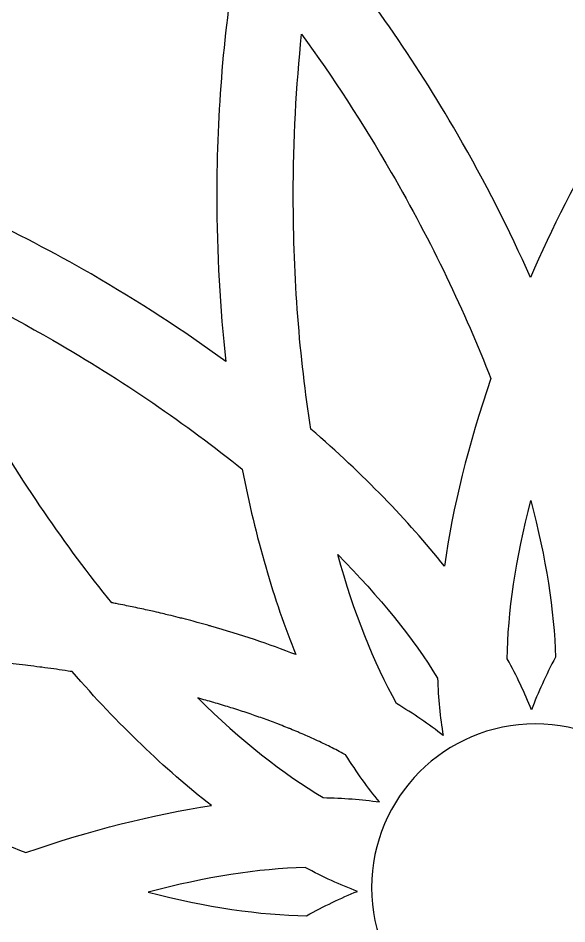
# Model space of a CAD drawing. Header units: centimetres. Extents: x 20.9 to 27, y -2.7 to 9.
# Drawn here: x 23.341 to 24.006, y -0.808 to 0.291 of the extents above; entities that cross this region are included whole.
import ezdxf

# ---------------------------------------------------------------- set-up
doc = ezdxf.new("R2010")
doc.units = ezdxf.units.CM
doc.header["$MEASUREMENT"] = 0
doc.layers.add('layer 1', color=7, linetype='Continuous')

msp = doc.modelspace()

# ---------------------------------------------------------------- linework, layer by layer
at = {"layer": 'layer 1', "color": 250}
for points, knots in [([(20.93631, -2.70131), (20.93631, -2.70131), (20.93631, 9.00077), (20.93631, 9.00077), (20.93631, 9.00077), (20.93631, 9.00077), (26.99977, 9.00077), (26.99977, 9.00077), (26.99977, 9.00077), (26.99977, 9.00077), (26.99977, -2.70131), (26.99977, -2.70131), (26.99977, -2.70131), (26.99977, -2.70131), (20.93631, -2.70131), (20.93631, -2.70131)], [0, 0, 0, 0, 0.2, 0.2, 0.2, 0.2, 0.4, 0.4, 0.4, 0.4, 0.6, 0.6, 0.6, 0.6, 1, 1, 1, 1]), ([(23.70275, 0.39616), (23.76307, 0.32384), (23.82106, 0.24106), (23.87368, 0.14993), (23.87368, 0.14993), (23.90718, 0.0919), (23.93665, 0.03367), (23.96204, -0.0238), (23.96204, -0.0238), (23.98797, 0.03546), (24.01828, 0.09556), (24.05285, 0.15544), (24.05285, 0.15544), (24.10487, 0.24555), (24.16215, 0.32749), (24.22174, 0.39923), (24.22174, 0.39923), (24.17514, 0.64842), (24.07657, 0.82032), (23.96253, 0.82032), (23.96253, 0.82032), (23.84801, 0.82032), (23.7491, 0.64701), (23.70275, 0.39616)], [0, 0, 0, 0, 0.1428571, 0.1428571, 0.1428571, 0.1428571, 0.2857143, 0.2857143, 0.2857143, 0.2857143, 0.4285714, 0.4285714, 0.4285714, 0.4285714, 0.5714286, 0.5714286, 0.5714286, 0.5714286, 0.7142857, 0.7142857, 0.7142857, 0.7142857, 1, 1, 1, 1]), ([(23.15842, 0.10815), (23.24683, 0.07568), (23.33844, 0.03298), (23.42958, -0.01964), (23.42958, -0.01964), (23.48761, -0.05314), (23.54224, -0.08884), (23.59297, -0.12592), (23.59297, -0.12592), (23.5858, -0.06163), (23.58199, 0.00557), (23.58199, 0.07473), (23.58199, 0.07473), (23.58199, 0.17877), (23.59061, 0.27837), (23.60635, 0.37029), (23.60635, 0.37029), (23.4414, 0.5628), (23.27009, 0.66239), (23.17132, 0.60536), (23.17132, 0.60536), (23.07215, 0.54811), (23.07315, 0.34856), (23.15842, 0.10815)], [0, 0, 0, 0, 0.1428571, 0.1428571, 0.1428571, 0.1428571, 0.2857143, 0.2857143, 0.2857143, 0.2857143, 0.4285714, 0.4285714, 0.4285714, 0.4285714, 0.5714286, 0.5714286, 0.5714286, 0.5714286, 0.7142857, 0.7142857, 0.7142857, 0.7142857, 1, 1, 1, 1]), ([(23.69606, -0.20772), (23.75909, -0.26215), (23.81353, -0.31824), (23.85784, -0.3738), (23.85784, -0.3738), (23.86789, -0.30291), (23.88674, -0.22623), (23.9141, -0.14653), (23.9141, -0.14653), (23.88274, -0.06575), (23.84234, 0.01883), (23.79341, 0.10358), (23.79341, 0.10358), (23.7589, 0.16334), (23.72235, 0.21937), (23.68477, 0.27091), (23.68477, 0.27091), (23.6782, 0.20839), (23.67468, 0.14263), (23.67468, 0.07473), (23.67468, 0.07473), (23.67468, -0.02524), (23.68228, -0.12061), (23.69606, -0.20772)], [0, 0, 0, 0, 0.1428571, 0.1428571, 0.1428571, 0.1428571, 0.2857143, 0.2857143, 0.2857143, 0.2857143, 0.4285714, 0.4285714, 0.4285714, 0.4285714, 0.5714286, 0.5714286, 0.5714286, 0.5714286, 0.7142857, 0.7142857, 0.7142857, 0.7142857, 1, 1, 1, 1]), ([(23.45461, -0.41819), (23.45647, -0.41854), (23.45833, -0.41891), (23.46019, -0.41928), (23.46019, -0.41928), (23.46367, -0.41996), (23.46714, -0.42064), (23.4706, -0.42134), (23.4706, -0.42134), (23.47351, -0.42193), (23.4764, -0.42253), (23.47929, -0.42313), (23.47929, -0.42313), (23.48246, -0.42379), (23.48561, -0.42446), (23.48876, -0.42514), (23.48876, -0.42514), (23.49189, -0.42581), (23.49501, -0.4265), (23.49812, -0.42719), (23.49812, -0.42719), (23.50083, -0.4278), (23.50354, -0.42841), (23.50623, -0.42902), (23.50623, -0.42902), (23.50961, -0.42979), (23.51298, -0.43058), (23.51633, -0.43137), (23.51633, -0.43137), (23.51886, -0.43197), (23.52139, -0.43257), (23.5239, -0.43318), (23.5239, -0.43318), (23.52765, -0.43409), (23.53138, -0.43501), (23.53509, -0.43595), (23.53509, -0.43595), (23.53712, -0.43646), (23.53914, -0.43697), (23.54115, -0.43749), (23.54115, -0.43749), (23.54525, -0.43854), (23.54933, -0.4396), (23.55339, -0.44068), (23.55339, -0.44068), (23.55504, -0.44112), (23.55668, -0.44157), (23.55833, -0.44201), (23.55833, -0.44201), (23.56256, -0.44316), (23.56677, -0.44432), (23.57095, -0.4455), (23.57095, -0.4455), (23.57224, -0.44586), (23.57352, -0.44622), (23.5748, -0.44659), (23.5748, -0.44659), (23.61107, -0.45692), (23.64548, -0.46846), (23.67773, -0.48112), (23.67773, -0.48112), (23.65099, -0.4147), (23.62897, -0.33887), (23.61281, -0.25618), (23.61281, -0.25618), (23.54527, -0.20189), (23.46799, -0.14884), (23.38323, -0.09991), (23.38323, -0.09991), (23.32347, -0.06541), (23.2638, -0.03516), (23.20549, -0.00932), (23.20549, -0.00932), (23.23105, -0.06674), (23.26089, -0.12546), (23.29484, -0.18426), (23.29484, -0.18426), (23.34483, -0.27085), (23.3991, -0.34962), (23.45461, -0.41819)], [0, 0, 0, 0, 0.047619, 0.047619, 0.047619, 0.047619, 0.0952381, 0.0952381, 0.0952381, 0.0952381, 0.1428571, 0.1428571, 0.1428571, 0.1428571, 0.1904762, 0.1904762, 0.1904762, 0.1904762, 0.2380952, 0.2380952, 0.2380952, 0.2380952, 0.2857143, 0.2857143, 0.2857143, 0.2857143, 0.3333333, 0.3333333, 0.3333333, 0.3333333, 0.3809524, 0.3809524, 0.3809524, 0.3809524, 0.4285714, 0.4285714, 0.4285714, 0.4285714, 0.4761905, 0.4761905, 0.4761905, 0.4761905, 0.5238095, 0.5238095, 0.5238095, 0.5238095, 0.5714286, 0.5714286, 0.5714286, 0.5714286, 0.6190476, 0.6190476, 0.6190476, 0.6190476, 0.6666667, 0.6666667, 0.6666667, 0.6666667, 0.7142857, 0.7142857, 0.7142857, 0.7142857, 0.7619048, 0.7619048, 0.7619048, 0.7619048, 0.8095238, 0.8095238, 0.8095238, 0.8095238, 0.8571429, 0.8571429, 0.8571429, 0.8571429, 0.9047619, 0.9047619, 0.9047619, 0.9047619, 1, 1, 1, 1]), ([(23.93398, -0.48631), (23.94551, -0.50719), (23.95537, -0.52778), (23.96343, -0.54793), (23.96343, -0.54793), (23.97121, -0.52719), (23.98092, -0.50597), (23.99244, -0.4844), (23.99244, -0.4844), (23.99105, -0.42838), (23.98093, -0.36402), (23.96254, -0.29431), (23.96254, -0.29431), (23.94428, -0.36498), (23.9346, -0.43003), (23.93398, -0.48631)], [0, 0, 0, 0, 0.2, 0.2, 0.2, 0.2, 0.4, 0.4, 0.4, 0.4, 0.6, 0.6, 0.6, 0.6, 1, 1, 1, 1]), ([(23.79991, -0.54048), (23.82034, -0.55281), (23.83918, -0.56571), (23.85625, -0.57914), (23.85625, -0.57914), (23.85261, -0.55729), (23.85041, -0.53406), (23.8496, -0.50962), (23.8496, -0.50962), (23.82038, -0.46179), (23.77943, -0.41111), (23.72866, -0.35992), (23.72866, -0.35992), (23.74818, -0.43026), (23.77231, -0.49144), (23.79991, -0.54048)], [0, 0, 0, 0, 0.2, 0.2, 0.2, 0.2, 0.4, 0.4, 0.4, 0.4, 0.6, 0.6, 0.6, 0.6, 1, 1, 1, 1]), ([(22.93064, -0.49163), (22.93308, -0.49137), (22.93554, -0.49111), (22.93799, -0.49086), (22.93799, -0.49086), (22.94167, -0.49048), (22.94535, -0.49012), (22.94905, -0.48976), (22.94905, -0.48976), (22.95135, -0.48954), (22.95364, -0.48933), (22.95594, -0.48911), (22.95594, -0.48911), (22.95943, -0.48879), (22.96293, -0.48848), (22.96643, -0.48818), (22.96643, -0.48818), (22.96913, -0.48794), (22.97183, -0.48772), (22.97453, -0.4875), (22.97453, -0.4875), (22.97768, -0.48724), (22.98083, -0.48699), (22.98399, -0.48675), (22.98399, -0.48675), (22.9874, -0.48648), (22.99081, -0.48623), (22.99424, -0.48599), (22.99424, -0.48599), (22.99651, -0.48583), (22.99879, -0.48567), (23.00108, -0.48552), (23.00108, -0.48552), (23.00515, -0.48524), (23.00923, -0.48498), (23.01332, -0.48473), (23.01332, -0.48473), (23.01521, -0.48462), (23.01709, -0.48451), (23.01898, -0.4844), (23.01898, -0.4844), (23.02357, -0.48413), (23.02818, -0.48388), (23.0328, -0.48365), (23.0328, -0.48365), (23.0328, -0.48365), (23.03676, -0.48346), (23.03676, -0.48346), (23.03676, -0.48346), (23.04182, -0.48321), (23.04689, -0.48299), (23.05198, -0.48278), (23.05198, -0.48278), (23.05198, -0.48278), (23.05516, -0.48266), (23.05516, -0.48266), (23.05516, -0.48266), (23.0605, -0.48245), (23.06585, -0.48227), (23.07122, -0.48211), (23.07122, -0.48211), (23.07122, -0.48211), (23.07354, -0.48204), (23.07354, -0.48204), (23.07354, -0.48204), (23.07931, -0.48187), (23.08509, -0.48173), (23.09089, -0.48162), (23.09089, -0.48162), (23.09089, -0.48162), (23.09195, -0.48159), (23.09195, -0.48159), (23.09195, -0.48159), (23.09802, -0.48148), (23.10411, -0.48139), (23.11021, -0.48133), (23.11021, -0.48133), (23.11021, -0.48133), (23.11086, -0.48132), (23.11086, -0.48132), (23.11086, -0.48132), (23.11714, -0.48126), (23.12344, -0.48123), (23.12975, -0.48123), (23.12975, -0.48123), (23.13614, -0.48123), (23.14251, -0.48126), (23.14885, -0.48132), (23.14885, -0.48132), (23.14885, -0.48132), (23.1492, -0.48133), (23.1492, -0.48133), (23.1492, -0.48133), (23.1554, -0.48139), (23.16159, -0.48148), (23.16776, -0.4816), (23.16776, -0.4816), (23.16776, -0.4816), (23.16854, -0.48161), (23.16854, -0.48161), (23.16854, -0.48161), (23.17458, -0.48173), (23.18059, -0.48188), (23.18659, -0.48206), (23.18659, -0.48206), (23.18659, -0.48206), (23.18762, -0.48209), (23.18762, -0.48209), (23.18762, -0.48209), (23.19355, -0.48226), (23.19946, -0.48246), (23.20536, -0.48269), (23.20536, -0.48269), (23.20536, -0.48269), (23.20647, -0.48274), (23.20647, -0.48274), (23.20647, -0.48274), (23.21246, -0.48297), (23.21842, -0.48324), (23.22436, -0.48353), (23.22436, -0.48353), (23.22436, -0.48353), (23.22513, -0.48357), (23.22513, -0.48357), (23.22513, -0.48357), (23.23101, -0.48386), (23.23687, -0.48417), (23.2427, -0.48452), (23.2427, -0.48452), (23.2427, -0.48452), (23.24401, -0.48459), (23.24401, -0.48459), (23.24401, -0.48459), (23.24966, -0.48493), (23.2553, -0.48529), (23.26091, -0.48567), (23.26091, -0.48567), (23.26091, -0.48567), (23.26256, -0.48579), (23.26256, -0.48579), (23.26256, -0.48579), (23.26798, -0.48616), (23.27338, -0.48656), (23.27876, -0.48699), (23.27876, -0.48699), (23.27876, -0.48699), (23.2811, -0.48717), (23.2811, -0.48717), (23.2811, -0.48717), (23.28637, -0.48759), (23.29161, -0.48803), (23.29684, -0.48849), (23.29684, -0.48849), (23.29684, -0.48849), (23.29911, -0.4887), (23.29911, -0.4887), (23.29911, -0.4887), (23.30437, -0.48917), (23.3096, -0.48966), (23.31481, -0.49017), (23.31481, -0.49017), (23.31481, -0.49017), (23.31745, -0.49044), (23.31745, -0.49044), (23.31745, -0.49044), (23.32259, -0.49095), (23.3277, -0.49149), (23.33279, -0.49204), (23.33279, -0.49204), (23.33279, -0.49204), (23.33519, -0.49231), (23.33519, -0.49231), (23.33519, -0.49231), (23.34018, -0.49286), (23.34514, -0.49343), (23.35008, -0.49401), (23.35008, -0.49401), (23.35008, -0.49401), (23.35291, -0.49436), (23.35291, -0.49436), (23.35291, -0.49436), (23.3578, -0.49495), (23.36266, -0.49556), (23.36751, -0.49619), (23.36751, -0.49619), (23.36751, -0.49619), (23.37005, -0.49652), (23.37005, -0.49652), (23.37005, -0.49652), (23.37491, -0.49716), (23.37975, -0.49782), (23.38456, -0.49849), (23.38456, -0.49849), (23.38456, -0.49849), (23.38756, -0.49891), (23.38756, -0.49891), (23.38756, -0.49891), (23.39231, -0.49959), (23.39704, -0.50028), (23.40175, -0.501), (23.40175, -0.501), (23.40175, -0.501), (23.40447, -0.50141), (23.40447, -0.50141), (23.40447, -0.50141), (23.40523, -0.50153), (23.40597, -0.50165), (23.40672, -0.50177), (23.40672, -0.50177), (23.46207, -0.56533), (23.51905, -0.61998), (23.57543, -0.66414), (23.57543, -0.66414), (23.50516, -0.67472), (23.42937, -0.69382), (23.35072, -0.72118), (23.35072, -0.72118), (23.26837, -0.68956), (23.18197, -0.64847), (23.09538, -0.59848), (23.09538, -0.59848), (23.03658, -0.56453), (22.98138, -0.52859), (22.93053, -0.49164), (22.93053, -0.49164), (22.93053, -0.49164), (22.93064, -0.49163), (22.93064, -0.49163)], [0, 0, 0, 0, 0.0172414, 0.0172414, 0.0172414, 0.0172414, 0.0344828, 0.0344828, 0.0344828, 0.0344828, 0.0517241, 0.0517241, 0.0517241, 0.0517241, 0.0689655, 0.0689655, 0.0689655, 0.0689655, 0.0862069, 0.0862069, 0.0862069, 0.0862069, 0.1034483, 0.1034483, 0.1034483, 0.1034483, 0.1206897, 0.1206897, 0.1206897, 0.1206897, 0.137931, 0.137931, 0.137931, 0.137931, 0.1551724, 0.1551724, 0.1551724, 0.1551724, 0.1724138, 0.1724138, 0.1724138, 0.1724138, 0.1896552, 0.1896552, 0.1896552, 0.1896552, 0.2068966, 0.2068966, 0.2068966, 0.2068966, 0.2241379, 0.2241379, 0.2241379, 0.2241379, 0.2413793, 0.2413793, 0.2413793, 0.2413793, 0.2586207, 0.2586207, 0.2586207, 0.2586207, 0.2758621, 0.2758621, 0.2758621, 0.2758621, 0.2931034, 0.2931034, 0.2931034, 0.2931034, 0.3103448, 0.3103448, 0.3103448, 0.3103448, 0.3275862, 0.3275862, 0.3275862, 0.3275862, 0.3448276, 0.3448276, 0.3448276, 0.3448276, 0.362069, 0.362069, 0.362069, 0.362069, 0.3793103, 0.3793103, 0.3793103, 0.3793103, 0.3965517, 0.3965517, 0.3965517, 0.3965517, 0.4137931, 0.4137931, 0.4137931, 0.4137931, 0.4310345, 0.4310345, 0.4310345, 0.4310345, 0.4482759, 0.4482759, 0.4482759, 0.4482759, 0.4655172, 0.4655172, 0.4655172, 0.4655172, 0.4827586, 0.4827586, 0.4827586, 0.4827586, 0.5, 0.5, 0.5, 0.5, 0.5172414, 0.5172414, 0.5172414, 0.5172414, 0.5344828, 0.5344828, 0.5344828, 0.5344828, 0.5517241, 0.5517241, 0.5517241, 0.5517241, 0.5689655, 0.5689655, 0.5689655, 0.5689655, 0.5862069, 0.5862069, 0.5862069, 0.5862069, 0.6034483, 0.6034483, 0.6034483, 0.6034483, 0.6206897, 0.6206897, 0.6206897, 0.6206897, 0.637931, 0.637931, 0.637931, 0.637931, 0.6551724, 0.6551724, 0.6551724, 0.6551724, 0.6724138, 0.6724138, 0.6724138, 0.6724138, 0.6896552, 0.6896552, 0.6896552, 0.6896552, 0.7068966, 0.7068966, 0.7068966, 0.7068966, 0.7241379, 0.7241379, 0.7241379, 0.7241379, 0.7413793, 0.7413793, 0.7413793, 0.7413793, 0.7586207, 0.7586207, 0.7586207, 0.7586207, 0.7758621, 0.7758621, 0.7758621, 0.7758621, 0.7931034, 0.7931034, 0.7931034, 0.7931034, 0.8103448, 0.8103448, 0.8103448, 0.8103448, 0.8275862, 0.8275862, 0.8275862, 0.8275862, 0.8448276, 0.8448276, 0.8448276, 0.8448276, 0.862069, 0.862069, 0.862069, 0.862069, 0.8793103, 0.8793103, 0.8793103, 0.8793103, 0.8965517, 0.8965517, 0.8965517, 0.8965517, 0.9137931, 0.9137931, 0.9137931, 0.9137931, 0.9310345, 0.9310345, 0.9310345, 0.9310345, 0.9482759, 0.9482759, 0.9482759, 0.9482759, 0.9655172, 0.9655172, 0.9655172, 0.9655172, 1, 1, 1, 1]), ([(23.5589, -0.53369), (23.5589, -0.53369), (23.55902, -0.53372), (23.55902, -0.53372), (23.55902, -0.53372), (23.56071, -0.53418), (23.56239, -0.53465), (23.56407, -0.53511), (23.56407, -0.53511), (23.56708, -0.53595), (23.57007, -0.53679), (23.57304, -0.53764), (23.57304, -0.53764), (23.57478, -0.53814), (23.57652, -0.53864), (23.57825, -0.53914), (23.57825, -0.53914), (23.58137, -0.54005), (23.58447, -0.54097), (23.58755, -0.54189), (23.58755, -0.54189), (23.58927, -0.54241), (23.59099, -0.54293), (23.5927, -0.54346), (23.5927, -0.54346), (23.59555, -0.54433), (23.59839, -0.54521), (23.60121, -0.5461), (23.60121, -0.5461), (23.60297, -0.54666), (23.60472, -0.54722), (23.60647, -0.54778), (23.60647, -0.54778), (23.60944, -0.54873), (23.6124, -0.5497), (23.61534, -0.55067), (23.61534, -0.55067), (23.61694, -0.5512), (23.61854, -0.55174), (23.62013, -0.55228), (23.62013, -0.55228), (23.62296, -0.55323), (23.62578, -0.5542), (23.62857, -0.55517), (23.62857, -0.55517), (23.63007, -0.55569), (23.63157, -0.55621), (23.63306, -0.55674), (23.63306, -0.55674), (23.63603, -0.55779), (23.63897, -0.55885), (23.6419, -0.55992), (23.6419, -0.55992), (23.64335, -0.56045), (23.6448, -0.56098), (23.64625, -0.56152), (23.64625, -0.56152), (23.64915, -0.56259), (23.65202, -0.56367), (23.65487, -0.56477), (23.65487, -0.56477), (23.6562, -0.56527), (23.65752, -0.56578), (23.65884, -0.5663), (23.65884, -0.5663), (23.66188, -0.56748), (23.6649, -0.56867), (23.66789, -0.56988), (23.66789, -0.56988), (23.66898, -0.57031), (23.67006, -0.57075), (23.67114, -0.57119), (23.67114, -0.57119), (23.67413, -0.57241), (23.67709, -0.57364), (23.68002, -0.57488), (23.68002, -0.57488), (23.68107, -0.57532), (23.68212, -0.57577), (23.68317, -0.57621), (23.68317, -0.57621), (23.68618, -0.5775), (23.68916, -0.5788), (23.69211, -0.5801), (23.69211, -0.5801), (23.69211, -0.5801), (23.69471, -0.58126), (23.69471, -0.58126), (23.69471, -0.58126), (23.69779, -0.58264), (23.70084, -0.58403), (23.70386, -0.58544), (23.70386, -0.58544), (23.70386, -0.58544), (23.70634, -0.5866), (23.70634, -0.5866), (23.70634, -0.5866), (23.70933, -0.58801), (23.71229, -0.58942), (23.71522, -0.59085), (23.71522, -0.59085), (23.71522, -0.59085), (23.71733, -0.59189), (23.71733, -0.59189), (23.71733, -0.59189), (23.7203, -0.59336), (23.72323, -0.59483), (23.72613, -0.59632), (23.72613, -0.59632), (23.72613, -0.59632), (23.72818, -0.59738), (23.72818, -0.59738), (23.72818, -0.59738), (23.73115, -0.59892), (23.73408, -0.60047), (23.73697, -0.60203), (23.73697, -0.60203), (23.73697, -0.60203), (23.73838, -0.6028), (23.73838, -0.6028), (23.73838, -0.6028), (23.73838, -0.6028), (23.73851, -0.60287), (23.73851, -0.60287), (23.73851, -0.60287), (23.75143, -0.62364), (23.76496, -0.64266), (23.77904, -0.65977), (23.77904, -0.65977), (23.75756, -0.65668), (23.7348, -0.65493), (23.71095, -0.65447), (23.71095, -0.65447), (23.6625, -0.62579), (23.611, -0.58487), (23.5589, -0.53369)], [0, 0, 0, 0, 0.0285714, 0.0285714, 0.0285714, 0.0285714, 0.0571429, 0.0571429, 0.0571429, 0.0571429, 0.0857143, 0.0857143, 0.0857143, 0.0857143, 0.1142857, 0.1142857, 0.1142857, 0.1142857, 0.1428571, 0.1428571, 0.1428571, 0.1428571, 0.1714286, 0.1714286, 0.1714286, 0.1714286, 0.2, 0.2, 0.2, 0.2, 0.2285714, 0.2285714, 0.2285714, 0.2285714, 0.2571429, 0.2571429, 0.2571429, 0.2571429, 0.2857143, 0.2857143, 0.2857143, 0.2857143, 0.3142857, 0.3142857, 0.3142857, 0.3142857, 0.3428571, 0.3428571, 0.3428571, 0.3428571, 0.3714286, 0.3714286, 0.3714286, 0.3714286, 0.4, 0.4, 0.4, 0.4, 0.4285714, 0.4285714, 0.4285714, 0.4285714, 0.4571429, 0.4571429, 0.4571429, 0.4571429, 0.4857143, 0.4857143, 0.4857143, 0.4857143, 0.5142857, 0.5142857, 0.5142857, 0.5142857, 0.5428571, 0.5428571, 0.5428571, 0.5428571, 0.5714286, 0.5714286, 0.5714286, 0.5714286, 0.6, 0.6, 0.6, 0.6, 0.6285714, 0.6285714, 0.6285714, 0.6285714, 0.6571429, 0.6571429, 0.6571429, 0.6571429, 0.6857143, 0.6857143, 0.6857143, 0.6857143, 0.7142857, 0.7142857, 0.7142857, 0.7142857, 0.7428571, 0.7428571, 0.7428571, 0.7428571, 0.7714286, 0.7714286, 0.7714286, 0.7714286, 0.8, 0.8, 0.8, 0.8, 0.8285714, 0.8285714, 0.8285714, 0.8285714, 0.8571429, 0.8571429, 0.8571429, 0.8571429, 0.8857143, 0.8857143, 0.8857143, 0.8857143, 0.9142857, 0.9142857, 0.9142857, 0.9142857, 0.9428571, 0.9428571, 0.9428571, 0.9428571, 1, 1, 1, 1]), ([(23.76966, -0.76356), (23.76966, -0.65401), (23.85849, -0.56518), (23.96804, -0.56518), (23.96804, -0.56518), (24.07759, -0.56518), (24.16643, -0.65401), (24.16643, -0.76356), (24.16643, -0.76356), (24.16643, -0.87311), (24.07759, -0.96195), (23.96804, -0.96195), (23.96804, -0.96195), (23.85849, -0.96195), (23.76966, -0.87311), (23.76966, -0.76356)], [0, 0, 0, 0, 0.2, 0.2, 0.2, 0.2, 0.4, 0.4, 0.4, 0.4, 0.6, 0.6, 0.6, 0.6, 1, 1, 1, 1]), ([(23.69079, -0.79763), (23.63451, -0.797), (23.56948, -0.78732), (23.49879, -0.76906), (23.49879, -0.76906), (23.56853, -0.75068), (23.63292, -0.74056), (23.68895, -0.73918), (23.68895, -0.73918), (23.71051, -0.7507), (23.73172, -0.76039), (23.75246, -0.76817), (23.75246, -0.76817), (23.73229, -0.77624), (23.71169, -0.78609), (23.69079, -0.79763)], [0, 0, 0, 0, 0.2, 0.2, 0.2, 0.2, 0.4, 0.4, 0.4, 0.4, 0.6, 0.6, 0.6, 0.6, 1, 1, 1, 1])]:
    msp.add_open_spline(points, degree=3, knots=knots, dxfattribs=at)

doc.saveas('drawing.dxf')
